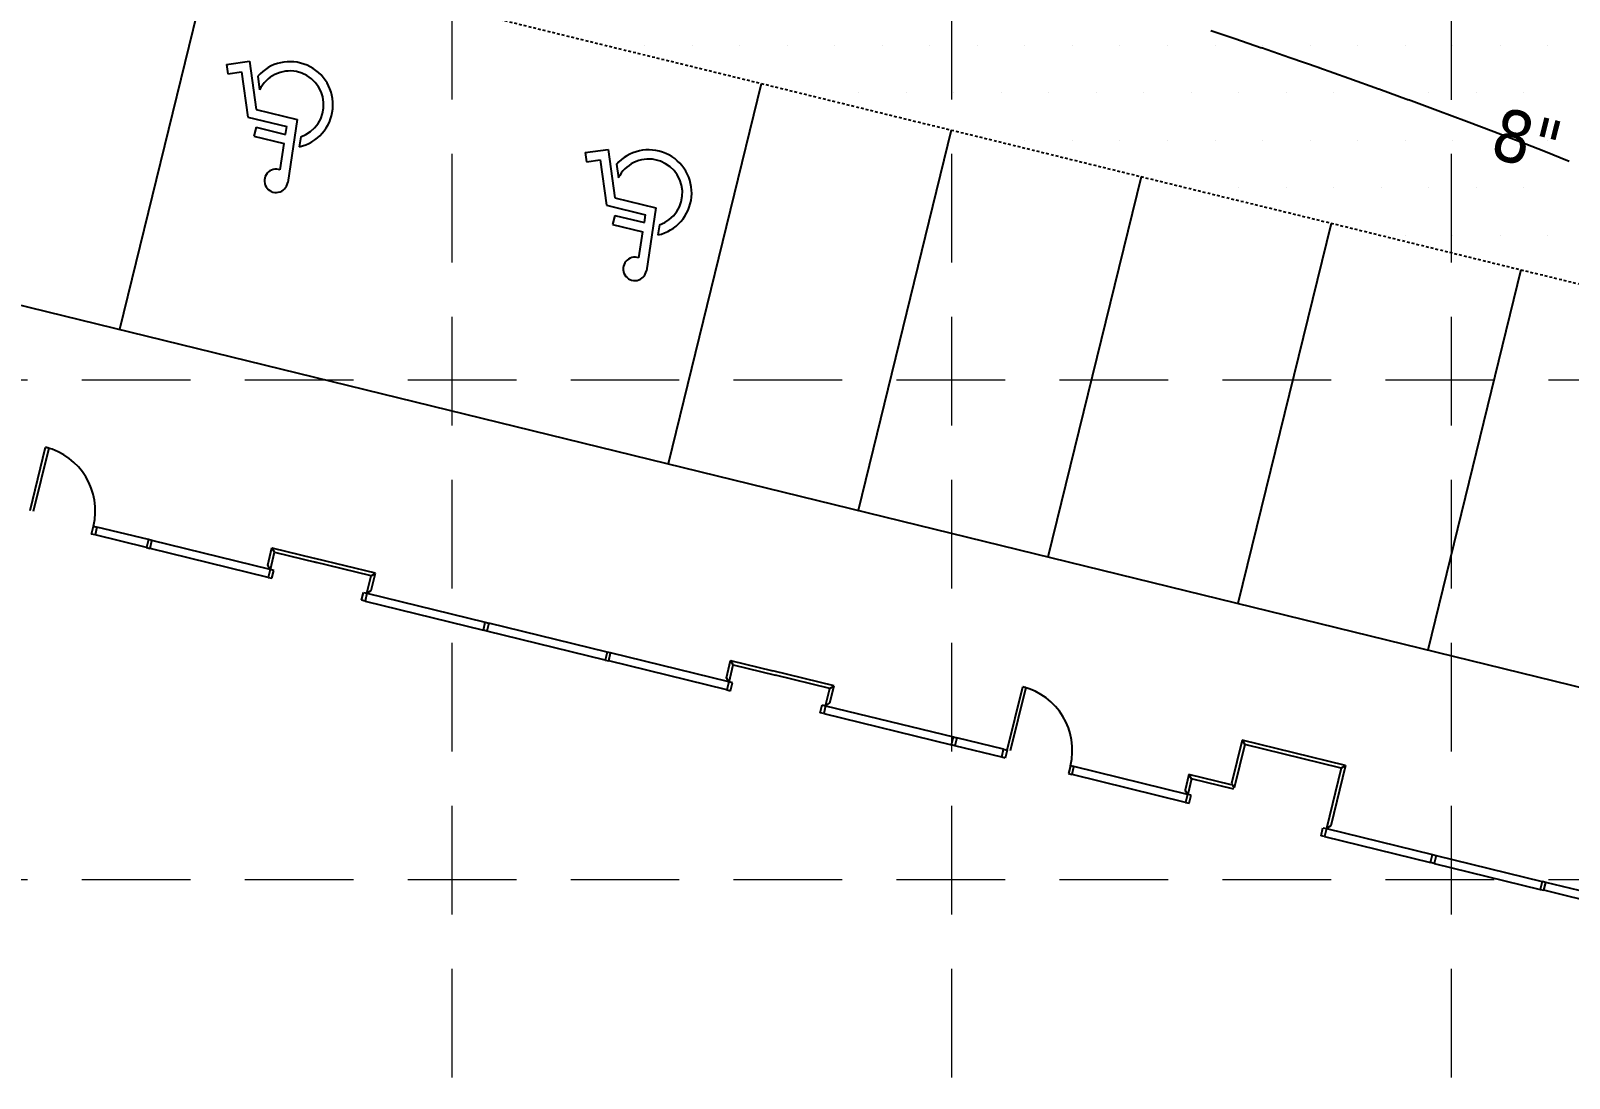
# Model space of a CAD drawing. Header units: inches. Extents: x 6967 to 7890, y 13663 to 15138.
# Drawn here: x 7409.2 to 7480.1, y 14184.3 to 14232.5 of the extents above; entities that cross this region are included whole.
import ezdxf

# ---------------------------------------------------------------- set-up
doc = ezdxf.new("R2010")
doc.units = ezdxf.units.IN
doc.header["$MEASUREMENT"] = 0
doc.linetypes.add('HIDDEN', pattern=[0.375, 0.25, -0.125])
doc.linetypes.add('XGWI003AR$0$HIDDEN2', pattern=[0.1875, 0.125, -0.0625])
for name, color, linetype in [('C-ANNO-WATR-N', 4, 'Continuous'), ('GRID', 254, 'HIDDEN'), ('PC', 35, 'Continuous'), ('XGWI003AR$0$a-wall-base', 11, 'Continuous'), ('XGWI003AR$0$a-wall-door', 9, 'Continuous'), ('XGWI003AR$0$a-wall-mhor', 4, 'Continuous'), ('XGWI003AR$0$a-wall-mullin', 6, 'Continuous'), ('XGWI003AR$0$C-PKNG-CURB-FACE-N', 4, 'Continuous'), ('XGWI003AR$0$C-PKNG-FIRE-HTCH-N', 2, 'Continuous'), ('XGWI003AR$0$C-PKNG-FIRE-N', 2, 'XGWI003AR$0$HIDDEN2'), ('XGWI003AR$0$C-PKNG-STRP-N', 6, 'Continuous')]:
    doc.layers.add(name, color=color, linetype=linetype)
doc.styles.add('L100', font='TAHOMA.TTF', dxfattribs={"height": 4})

msp = doc.modelspace()

# ---------------------------------------------------------------- linework, layer by layer
for p, q in [((7418.247, 14230.988), (7419.303, 14231.136)), ((7418.247, 14230.988), (7418.306, 14230.565)), ((7418.306, 14230.565), (7418.94, 14230.654)), ((7418.94, 14230.654), (7419.234, 14228.565)), ((7419.303, 14231.136), (7419.616, 14228.912)), ((7419.688, 14230.448), (7419.776, 14229.821)), ((7419.234, 14228.565), (7421.028, 14228.129)), ((7419.616, 14228.912), (7421.509, 14228.452)), ((7419.614, 14228.099), (7419.513, 14227.684)), ((7419.614, 14228.099), (7420.973, 14227.769)), ((7420.973, 14227.769), (7421.028, 14228.129)), ((7421.509, 14228.452), (7421.068, 14225.554)), ((7419.513, 14227.684), (7420.909, 14227.345)), ((7420.725, 14226.139), (7420.909, 14227.345)), ((7421.672, 14227.662), (7421.601, 14227.199)), ((7434.756, 14226.933), (7435.813, 14227.082)), ((7435.813, 14227.082), (7436.126, 14224.857)), ((7434.756, 14226.933), (7434.816, 14226.51)), ((7434.816, 14226.51), (7435.449, 14226.6)), ((7435.449, 14226.6), (7435.743, 14224.511)), ((7436.197, 14226.394), (7436.286, 14225.766)), ((7435.743, 14224.511), (7437.538, 14224.075)), ((7436.126, 14224.857), (7438.019, 14224.397)), ((7438.019, 14224.397), (7437.577, 14221.499)), ((7436.123, 14224.045), (7436.023, 14223.63)), ((7436.023, 14223.63), (7437.418, 14223.291)), ((7436.123, 14224.045), (7437.483, 14223.714)), ((7437.483, 14223.714), (7437.538, 14224.075)), ((7438.181, 14223.607), (7438.111, 14223.145)), ((7437.235, 14222.084), (7437.418, 14223.291))]:
    msp.add_line(p, q)
for centre, radius, start, end in [((7421.171, 14229.134), 1.982, 282.52847, 138.45655), ((7421.171, 14229.134), 1.555, 288.77089, 153.78344), ((7437.681, 14225.079), 1.982, 282.52847, 138.45655), ((7437.681, 14225.079), 1.555, 288.77089, 153.78344), ((7420.535, 14225.635), 0.538, 69.36136, 351.33681), ((7437.045, 14221.58), 0.538, 69.36136, 351.33681)]:
    msp.add_arc(centre, radius, start, end)
at = {"layer": 'GRID', "color": 252, "linetype": 'HIDDEN', "lineweight": 0, "ltscale": 20}
for p, q in [((7428.637, 13779.376), (7428.637, 15113.571)), ((7451.639, 13779.372), (7451.639, 15113.571)), ((7474.641, 13779.369), (7474.641, 15113.571)), ((6991.593, 14216.481), (7865.68, 14216.481)), ((6991.593, 14193.479), (7865.68, 14193.479))]:
    msp.add_line(p, q, dxfattribs=at)
at = {"layer": 'PC', "color": 25, "elevation": 670}
for points in [[(7464.656, 14232.169), (7463.551, 14232.539)], [(7465.896, 14231.745), (7464.656, 14232.169)], [(7477.778, 14227.433), (7476.583, 14227.893)], [(7480.052, 14226.522), (7478.888, 14226.995)]]:
    msp.add_lwpolyline(points, dxfattribs=at)
at = {"layer": 'PC', "color": 25, "extrusion": (-0.3268, -0.945093, 0), "elevation": -15890.186}
msp.add_lwpolyline([(2406.404, 670), (2405.03, 670)], dxfattribs=at)
at = {"layer": 'PC', "color": 25, "extrusion": (0.33006, 0.94396, 0), "elevation": 15898.396}
msp.add_lwpolyline([(-2352.972, 670), (-2351.552, 670)], dxfattribs=at)
at = {"layer": 'PC', "color": 25, "extrusion": (-0.333305, -0.942819, 0), "elevation": -15906.396}
msp.add_lwpolyline([(2299.719, 670), (2298.269, 670)], dxfattribs=at)
at = {"layer": 'PC', "color": 25, "extrusion": (-0.336647, -0.941631, 0), "elevation": -15914.453}
msp.add_lwpolyline([(2244.75, 670), (2243.287, 670)], dxfattribs=at)
at = {"layer": 'PC', "color": 25, "extrusion": (0.340197, 0.940354, 0), "elevation": 15922.807}
msp.add_lwpolyline([(-2186.163, 670), (-2184.703, 670)], dxfattribs=at)
at = {"layer": 'PC', "color": 25, "extrusion": (-0.344077, -0.938941, 0), "elevation": -15931.699}
msp.add_lwpolyline([(2121.827, 670), (2120.387, 670)], dxfattribs=at)
at = {"layer": 'PC', "color": 25, "extrusion": (-0.348439, -0.937331, 0), "elevation": -15941.393}
msp.add_lwpolyline([(2049.132, 670), (2047.729, 670)], dxfattribs=at)
at = {"layer": 'PC', "color": 25, "extrusion": (-0.35348, -0.935442, 0), "elevation": -15952.193}
msp.add_lwpolyline([(1964.634, 670), (1963.284, 670)], dxfattribs=at)
at = {"layer": 'PC', "color": 25, "extrusion": (0.36684, 0.930284, 0), "elevation": 15978.703}
msp.add_lwpolyline([(-1738.456, 670), (-1737.262, 670)], dxfattribs=at)
at = {"layer": 'XGWI003AR$0$a-wall-base', "color": 7}
for p, q in [((7420.147, 14207.943, 0), (7420.343, 14208.743, 0)), ((7420.343, 14208.743, 0), (7422.291, 14208.266, 0)), ((7420.465, 14208.542, 0), (7420.343, 14208.743, 0)), ((7420.265, 14207.748, 0), (7420.147, 14207.943, 0)), ((7420.27, 14207.747, 0), (7420.465, 14208.542, 0)), ((7420.465, 14208.542, 0), (7422.413, 14208.064, 0)), ((7424.907, 14207.453, 0), (7422.276, 14208.098, 0)), ((7425.108, 14207.575, 0), (7422.316, 14208.26, 0)), ((7424.712, 14206.658, 0), (7424.907, 14207.453, 0)), ((7424.907, 14207.453, 0), (7425.108, 14207.575, 0)), ((7424.913, 14206.78, 0), (7425.108, 14207.575, 0)), ((7424.712, 14206.658, 0), (7424.913, 14206.78, 0)), ((7441.258, 14202.769, 0), (7441.454, 14203.568, 0)), ((7441.382, 14202.572, 0), (7441.576, 14203.367, 0)), ((7441.454, 14203.568, 0), (7443.402, 14203.091, 0)), ((7441.576, 14203.367, 0), (7441.454, 14203.568, 0)), ((7441.576, 14203.367, 0), (7443.524, 14202.89, 0)), ((7446.219, 14202.4, 0), (7443.402, 14203.091, 0)), ((7441.377, 14202.573, 0), (7441.258, 14202.769, 0)), ((7446.018, 14202.278, 0), (7443.524, 14202.89, 0)), ((7445.823, 14201.483, 0), (7446.018, 14202.278, 0)), ((7446.018, 14202.278, 0), (7446.219, 14202.4, 0)), ((7446.025, 14201.606, 0), (7446.219, 14202.4, 0)), ((7445.823, 14201.483, 0), (7446.025, 14201.606, 0)), ((7464.992, 14199.891, 0), (7464.505, 14197.908, 0)), ((7465.114, 14199.69, 0), (7464.628, 14197.706, 0)), ((7469.757, 14198.723, 0), (7464.992, 14199.891, 0)), ((7464.992, 14199.891, 0), (7465.114, 14199.69, 0)), ((7469.555, 14198.601, 0), (7465.114, 14199.69, 0)), ((7462.547, 14198.318, 0), (7462.371, 14197.599, 0)), ((7462.669, 14198.116, 0), (7462.493, 14197.397, 0)), ((7464.489, 14197.842, 0), (7462.547, 14198.318, 0)), ((7462.669, 14198.116, 0), (7462.547, 14198.318, 0)), ((7464.612, 14197.64, 0), (7462.669, 14198.116, 0)), ((7469.555, 14198.601, 0), (7468.875, 14195.826, 0)), ((7469.757, 14198.723, 0), (7469.077, 14195.948, 0)), ((7469.757, 14198.723, 0), (7469.555, 14198.601, 0)), ((7462.493, 14197.397, 0), (7462.371, 14197.599, 0)), ((7464.505, 14197.908, 0), (7464.628, 14197.706, 0)), ((7469.077, 14195.948, 0), (7468.875, 14195.826, 0))]:
    msp.add_line(p, q, dxfattribs=at)
at = {"layer": 'XGWI003AR$0$a-wall-door'}
for p, q in [((7409.213, 14210.457, 0), (7409.927, 14213.371, 0)), ((7410.069, 14213.336, 0), (7409.355, 14210.422, 0)), ((7410.069, 14213.336, 0), (7409.927, 14213.371, 0)), ((7454.183, 14199.434, 0), (7454.897, 14202.348, 0)), ((7455.038, 14202.313, 0), (7454.324, 14199.4, 0)), ((7455.038, 14202.313, 0), (7454.897, 14202.348, 0))]:
    msp.add_line(p, q, dxfattribs=at)
for centre in [(7409.213, 14210.457, 0), (7454.183, 14199.434, 0)]:
    msp.add_arc(centre, 3, 346.2275, 76.2275, dxfattribs=at)
at = {"layer": 'XGWI003AR$0$a-wall-mhor', "color": 7}
for p, q in [((7414.658, 14209.122, 0), (7412.289, 14209.703, 0)), ((7414.569, 14208.758, 0), (7412.199, 14209.339, 0)), ((7420.176, 14207.384, 0), (7414.731, 14208.718, 0)), ((7420.265, 14207.748, 0), (7414.82, 14209.083, 0)), ((7424.717, 14206.657, 0), (7430.162, 14205.322, 0)), ((7424.628, 14206.293, 0), (7430.073, 14204.958, 0)), ((7435.769, 14203.948, 0), (7430.324, 14205.282, 0)), ((7435.68, 14203.584, 0), (7430.235, 14204.918, 0)), ((7441.377, 14202.573, 0), (7435.931, 14203.908, 0)), ((7441.287, 14202.209, 0), (7435.842, 14203.544, 0)), ((7445.739, 14201.118, 0), (7451.616, 14199.677, 0)), ((7445.828, 14201.482, 0), (7451.705, 14200.042, 0)), ((7453.931, 14199.11, 0), (7451.778, 14199.638, 0)), ((7454.021, 14199.474, 0), (7451.867, 14200.002, 0)), ((7462.398, 14197.034, 0), (7457.169, 14198.316, 0)), ((7462.488, 14197.399, 0), (7457.258, 14198.68, 0)), ((7468.791, 14195.461, 0), (7473.674, 14194.264, 0)), ((7468.88, 14195.825, 0), (7473.763, 14194.628, 0)), ((7473.925, 14194.588, 0), (7478.809, 14193.391, 0)), ((7473.836, 14194.224, 0), (7478.719, 14193.027, 0)), ((7483.854, 14192.155, 0), (7478.97, 14193.352, 0)), ((7483.764, 14191.791, 0), (7478.881, 14192.988, 0))]:
    msp.add_line(p, q, dxfattribs=at)
at = {"layer": 'XGWI003AR$0$a-wall-mullin', "color": 7}
for p, q in [((7412.037, 14209.379, 0), (7412.127, 14209.743, 0)), ((7412.199, 14209.339, 0), (7412.037, 14209.379, 0)), ((7412.127, 14209.743, 0), (7412.289, 14209.703, 0)), ((7412.289, 14209.703, 0), (7412.199, 14209.339, 0)), ((7414.658, 14209.122, 0), (7414.569, 14208.758, 0)), ((7414.569, 14208.758, 0), (7414.731, 14208.718, 0)), ((7414.82, 14209.083, 0), (7414.658, 14209.122, 0)), ((7414.731, 14208.718, 0), (7414.82, 14209.083, 0)), ((7420.265, 14207.748, 0), (7420.176, 14207.384, 0)), ((7420.176, 14207.384, 0), (7420.338, 14207.344, 0)), ((7420.427, 14207.708, 0), (7420.265, 14207.748, 0)), ((7420.338, 14207.344, 0), (7420.427, 14207.708, 0)), ((7424.466, 14206.332, 0), (7424.555, 14206.697, 0)), ((7424.555, 14206.697, 0), (7424.717, 14206.657, 0)), ((7424.717, 14206.657, 0), (7424.628, 14206.293, 0)), ((7424.628, 14206.293, 0), (7424.466, 14206.332, 0)), ((7430.073, 14204.958, 0), (7430.162, 14205.322, 0)), ((7430.162, 14205.322, 0), (7430.324, 14205.282, 0)), ((7430.324, 14205.282, 0), (7430.235, 14204.918, 0)), ((7430.235, 14204.918, 0), (7430.073, 14204.958, 0)), ((7435.769, 14203.948, 0), (7435.68, 14203.584, 0)), ((7435.931, 14203.908, 0), (7435.769, 14203.948, 0)), ((7435.842, 14203.544, 0), (7435.931, 14203.908, 0)), ((7435.68, 14203.584, 0), (7435.842, 14203.544, 0)), ((7441.377, 14202.573, 0), (7441.287, 14202.209, 0)), ((7441.538, 14202.534, 0), (7441.377, 14202.573, 0)), ((7441.449, 14202.169, 0), (7441.538, 14202.534, 0)), ((7441.287, 14202.209, 0), (7441.449, 14202.169, 0)), ((7445.577, 14201.158, 0), (7445.666, 14201.522, 0)), ((7445.739, 14201.118, 0), (7445.577, 14201.158, 0)), ((7445.666, 14201.522, 0), (7445.828, 14201.482, 0)), ((7445.828, 14201.482, 0), (7445.739, 14201.118, 0)), ((7451.616, 14199.677, 0), (7451.705, 14200.042, 0)), ((7451.778, 14199.638, 0), (7451.616, 14199.677, 0)), ((7451.705, 14200.042, 0), (7451.867, 14200.002, 0)), ((7451.867, 14200.002, 0), (7451.778, 14199.638, 0)), ((7453.931, 14199.11, 0), (7454.021, 14199.474, 0)), ((7454.021, 14199.474, 0), (7454.183, 14199.434, 0)), ((7454.093, 14199.07, 0), (7453.931, 14199.11, 0)), ((7454.183, 14199.434, 0), (7454.093, 14199.07, 0)), ((7457.096, 14198.72, 0), (7457.007, 14198.356, 0)), ((7457.007, 14198.356, 0), (7457.169, 14198.316, 0)), ((7457.258, 14198.68, 0), (7457.096, 14198.72, 0)), ((7457.169, 14198.316, 0), (7457.258, 14198.68, 0)), ((7462.488, 14197.399, 0), (7462.398, 14197.034, 0)), ((7462.65, 14197.359, 0), (7462.488, 14197.399, 0)), ((7462.56, 14196.995, 0), (7462.65, 14197.359, 0)), ((7462.398, 14197.034, 0), (7462.56, 14196.995, 0)), ((7468.629, 14195.5, 0), (7468.718, 14195.865, 0)), ((7468.791, 14195.461, 0), (7468.629, 14195.5, 0)), ((7468.718, 14195.865, 0), (7468.88, 14195.825, 0)), ((7468.88, 14195.825, 0), (7468.791, 14195.461, 0)), ((7473.674, 14194.264, 0), (7473.763, 14194.628, 0)), ((7473.763, 14194.628, 0), (7473.925, 14194.588, 0)), ((7473.925, 14194.588, 0), (7473.836, 14194.224, 0)), ((7473.836, 14194.224, 0), (7473.674, 14194.264, 0)), ((7478.809, 14193.391, 0), (7478.719, 14193.027, 0)), ((7478.97, 14193.352, 0), (7478.809, 14193.391, 0)), ((7478.881, 14192.988, 0), (7478.97, 14193.352, 0)), ((7478.719, 14193.027, 0), (7478.881, 14192.988, 0))]:
    msp.add_line(p, q, dxfattribs=at)
at = {"layer": 'XGWI003AR$0$C-PKNG-CURB-FACE-N', "color": 7}
msp.add_line((7395.842, 14223.08), (7508.508, 14195.47), dxfattribs=at)
at = {"layer": 'XGWI003AR$0$C-PKNG-FIRE-HTCH-N', "color": 255}
for p, q in [((7437.5, 14231.875), (7437.5, 14231.875)), ((7439.688, 14231.875), (7439.688, 14231.875)), ((7441.875, 14231.875), (7441.875, 14231.875)), ((7444.062, 14231.875), (7444.062, 14231.875)), ((7446.25, 14231.875), (7446.25, 14231.875)), ((7448.438, 14231.875), (7448.438, 14231.875)), ((7450.625, 14231.875), (7450.625, 14231.875)), ((7452.812, 14231.875), (7452.812, 14231.875)), ((7455, 14231.875), (7455, 14231.875)), ((7457.188, 14231.875), (7457.188, 14231.875)), ((7459.375, 14231.875), (7459.375, 14231.875)), ((7461.562, 14231.875), (7461.562, 14231.875)), ((7463.75, 14231.875), (7463.75, 14231.875)), ((7465.938, 14231.875), (7465.938, 14231.875)), ((7468.125, 14231.875), (7468.125, 14231.875)), ((7470.312, 14231.875), (7470.312, 14231.875)), ((7472.5, 14231.875), (7472.5, 14231.875)), ((7474.688, 14231.875), (7474.688, 14231.875)), ((7476.875, 14231.875), (7476.875, 14231.875)), ((7479.062, 14231.875), (7479.062, 14231.875)), ((7445.156, 14229.688), (7445.156, 14229.688)), ((7447.344, 14229.688), (7447.344, 14229.688)), ((7449.531, 14229.688), (7449.531, 14229.688)), ((7451.719, 14229.688), (7451.719, 14229.688)), ((7453.906, 14229.688), (7453.906, 14229.688)), ((7456.094, 14229.688), (7456.094, 14229.688)), ((7458.281, 14229.688), (7458.281, 14229.688)), ((7460.469, 14229.688), (7460.469, 14229.688)), ((7462.656, 14229.688), (7462.656, 14229.688)), ((7464.844, 14229.688), (7464.844, 14229.688)), ((7467.031, 14229.688), (7467.031, 14229.688)), ((7469.219, 14229.688), (7469.219, 14229.688)), ((7471.406, 14229.688), (7471.406, 14229.688)), ((7473.594, 14229.688), (7473.594, 14229.688)), ((7475.781, 14229.688), (7475.781, 14229.688)), ((7477.969, 14229.688), (7477.969, 14229.688)), ((7455, 14227.5), (7455, 14227.5)), ((7457.188, 14227.5), (7457.188, 14227.5)), ((7459.375, 14227.5), (7459.375, 14227.5)), ((7461.562, 14227.5), (7461.562, 14227.5)), ((7463.75, 14227.5), (7463.75, 14227.5)), ((7465.938, 14227.5), (7465.938, 14227.5)), ((7468.125, 14227.5), (7468.125, 14227.5)), ((7470.312, 14227.5), (7470.312, 14227.5)), ((7472.5, 14227.5), (7472.5, 14227.5)), ((7474.688, 14227.5), (7474.688, 14227.5)), ((7476.875, 14227.5), (7476.875, 14227.5)), ((7479.062, 14227.5), (7479.062, 14227.5)), ((7462.656, 14225.312), (7462.656, 14225.312)), ((7464.844, 14225.312), (7464.844, 14225.312)), ((7467.031, 14225.312), (7467.031, 14225.312)), ((7469.219, 14225.312), (7469.219, 14225.312)), ((7471.406, 14225.312), (7471.406, 14225.312)), ((7473.594, 14225.312), (7473.594, 14225.312)), ((7475.781, 14225.312), (7475.781, 14225.312)), ((7477.969, 14225.312), (7477.969, 14225.312)), ((7472.5, 14223.125), (7472.5, 14223.125)), ((7474.688, 14223.125), (7474.688, 14223.125)), ((7476.875, 14223.125), (7476.875, 14223.125)), ((7479.062, 14223.125), (7479.062, 14223.125))]:
    msp.add_line(p, q, dxfattribs=at)
at = {"layer": 'XGWI003AR$0$C-PKNG-FIRE-N', "color": 7}
msp.add_line((7548.76, 14204.145), (7355.613, 14251.488), dxfattribs=at)
at = {"layer": 'XGWI003AR$0$C-PKNG-STRP-N', "color": 253}
for p, q in [((7417.612, 14236.29), (7413.324, 14218.795)), ((7442.864, 14230.101), (7438.577, 14212.607)), ((7451.606, 14227.959), (7447.319, 14210.465)), ((7460.347, 14225.817), (7456.06, 14208.323)), ((7469.088, 14223.675), (7464.801, 14206.18)), ((7477.83, 14221.533), (7473.543, 14204.038))]:
    msp.add_line(p, q, dxfattribs=at)

# ---------------------------------------------------------------- texts
at = {"layer": 'C-ANNO-WATR-N', "color": 7, "style": 'L100'}
msp.add_text('8" WATER', height=2.4, rotation=345.7628, dxfattribs=at).set_placement((7476.307, 14226.74))

doc.saveas('drawing.dxf')
